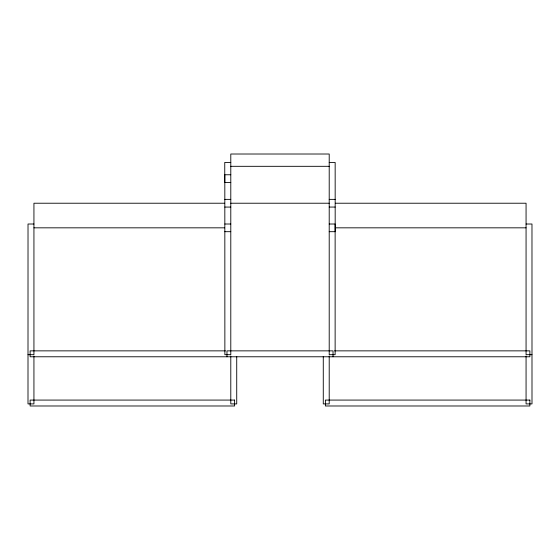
<?xml version="1.0" encoding="UTF-8"?>
<svg xmlns="http://www.w3.org/2000/svg" width="560" height="560" viewBox="0 0 560 560"><rect width="100%" height="100%" fill="white"/><g stroke="black" fill="none" stroke-linecap="round" stroke-linejoin="round"><path stroke-width="0.84" d="M230.79 162.421L224.756 162.421L224.756 182.511L230.79 182.511M329.21 162.477L335.16 162.477L335.181 231.686L329.21 231.686M230.79 166.313L329.21 166.313M230.79 174.762L224.819 174.762L224.868 354.683L230.79 354.683L230.79 154.014L329.21 154.014L329.21 354.683L335.132 354.683L335.132 224.014L329.21 224.014M224.819 199.374L230.79 199.374M329.21 199.374L335.181 199.374M224.665 203.224L33.936 203.224L33.936 354.683L28.021 354.683M230.79 203.224L329.21 203.224M335.335 203.224L526.064 203.224L526.064 354.683L531.979 354.683M224.819 207.074L230.79 207.074M329.21 207.06L335.16 207.06M33.936 224.014L28.021 224.014L28 403.907L33.936 403.907L33.936 356.041M224.868 224.014L230.79 224.014M526.064 224.014L531.979 224.014L532 403.907L526.064 403.907L526.064 356.041M33.936 227.829L224.665 227.829M335.335 227.829L526.064 227.829M224.819 231.686L230.79 231.686M225.54 350.861L30.121 350.861L30.121 356.776L529.879 356.776L529.879 350.861L334.46 350.861M333.032 356.783L333.032 350.861L226.968 350.861L226.968 356.783M329.21 356.041L329.21 403.907L323.274 403.907L323.274 356.51M236.726 356.51L236.726 403.907L230.79 403.907L230.79 356.041M234.605 400.078L30.121 400.078L30.121 405.986L234.605 405.986L234.605 400.078M529.879 400.078L325.395 400.078L325.395 405.986L529.879 405.986L529.879 400.078"/></g></svg>
